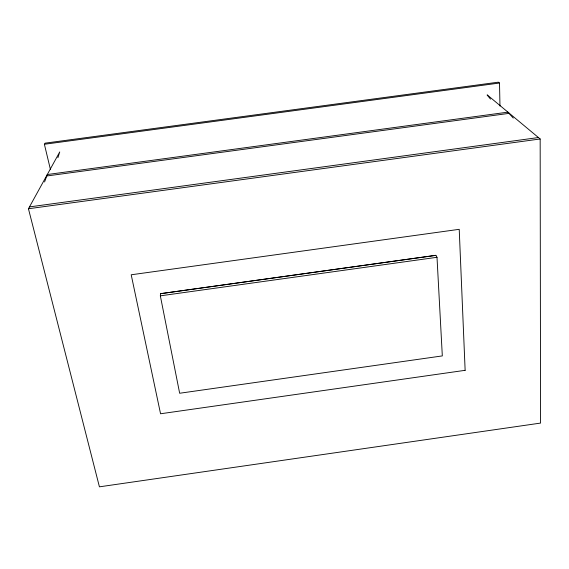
<?xml version="1.0" encoding="UTF-8"?>
<svg xmlns="http://www.w3.org/2000/svg" width="569" height="569" viewBox="0 0 569 569"><rect width="100%" height="100%" fill="white"/><g stroke="black" fill="none" stroke-linecap="round" stroke-linejoin="round"><path stroke-width="0.85" d="M160.337 295.837L160.622 293.654L435.882 255.317L437.006 257.295L442.319 355.909L179.655 393.25L160.337 295.837L437.006 257.295M57.91 157.691L59.738 151.937L28.45 208.745L99.419 486.829L540.55 423.087L540.166 138.978L487.256 94.931M44.574 181.966L47.291 174.534L507.932 112.143L513.274 118.075M50.378 169.27L44.389 144.27L45.079 143.16L498.38 82.171L499.511 83.024L499.973 106.062M160.614 293.682L435.897 255.346M46.466 176.027L509.34 113.316M29.46 206.91L538.445 137.542M28.45 208.745L540.166 138.978M44.389 144.27L499.511 83.024M487.149 95.051L490.514 99.113M465.136 370.319L160.558 413.77L131.204 274.784L459.219 229.321L465.136 370.319"/></g></svg>
